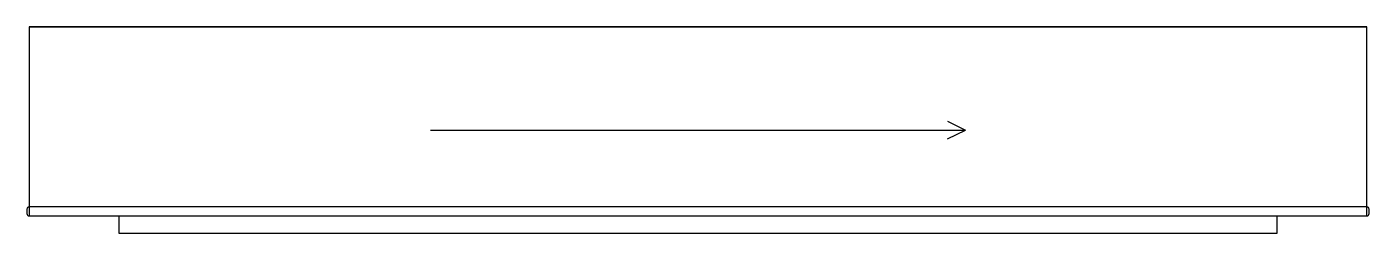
# Model space of a CAD drawing. Header units: millimetres. Extents: x -2 to 1123, y 0 to 173.
import ezdxf

# ---------------------------------------------------------------- set-up
doc = ezdxf.new("R2010")
doc.units = ezdxf.units.MM
for name, color, linetype in [('A_SIDE_GROOVE_5.5', 7, 'Continuous'), ('EDGE_BANDING', 7, 'Continuous'), ('GRAIN_DIRECTION', 3, 'Continuous'), ('OUTSIDE_THROUGH', 7, 'Continuous')]:
    doc.layers.add(name, color=color, linetype=linetype)

msp = doc.modelspace()

# ---------------------------------------------------------------- linework, layer by layer
at = {"layer": 'A_SIDE_GROOVE_5.5'}
msp.add_lwpolyline([(-0.01, 14.5), (1121.01, 14.5, 0.4142136), (1123.01, 16.5), (1123.01, 20, 0.4142136), (1121.01, 22), (-0.01, 22, 0.4142136), (-2.01, 20), (-2.01, 16.5, 0.4142136)], format="xyb", close=True, dxfattribs=at)
at = {"layer": 'EDGE_BANDING'}
for p, q in [((0, 173), (1121, 173)), ((75, 0), (1046, 0))]:
    msp.add_line(p, q, dxfattribs=at)
at = {"layer": 'GRAIN_DIRECTION'}
for p in [(769.7, 94), (336.3, 86.5), (769.7, 79)]:
    msp.add_line(p, (784.7, 86.5), dxfattribs=at)
at = {"layer": 'OUTSIDE_THROUGH'}
msp.add_lwpolyline([(75, 14.5), (75, 0), (1046, 0), (1046, 14.5), (1121, 14.5), (1121, 173), (0, 173), (0, 14.5)], close=True, dxfattribs=at)

doc.saveas('drawing.dxf')
